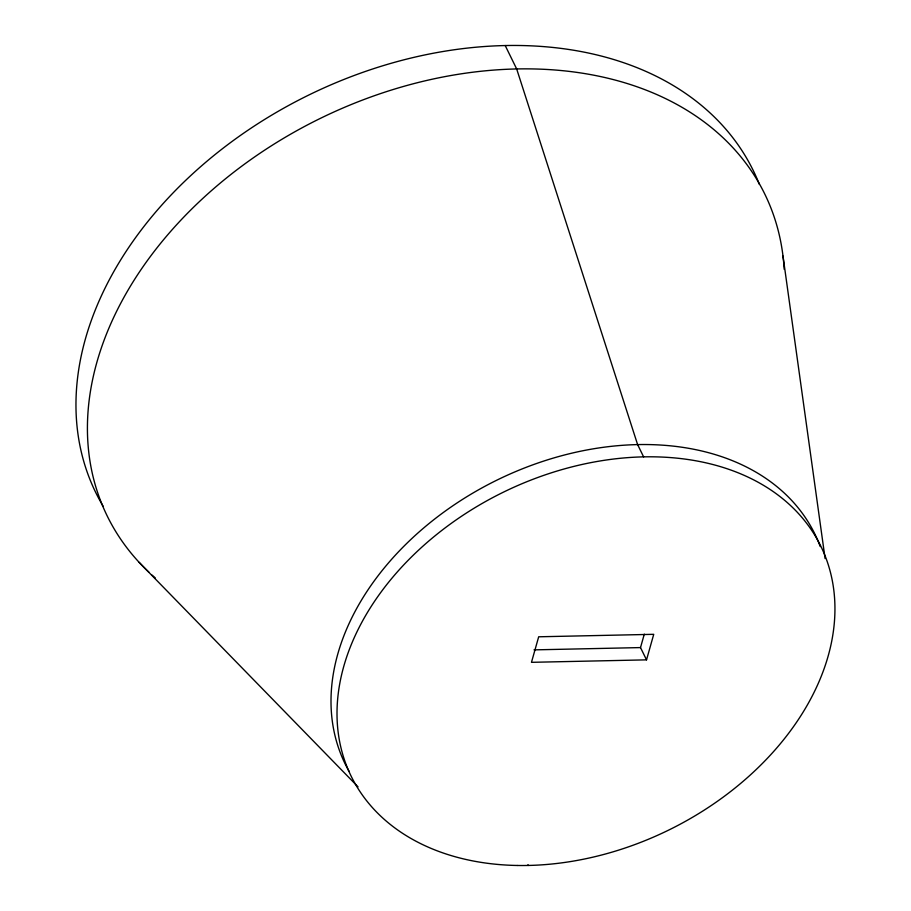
<?xml version="1.0" encoding="UTF-8"?>
<svg xmlns="http://www.w3.org/2000/svg" width="911" height="911" viewBox="0 0 911 911"><rect width="100%" height="100%" fill="white"/><g stroke="black" fill="none" stroke-linecap="round" stroke-linejoin="round"><path stroke-width="1.37" d="M646.525 659.86L653.734 634.318L538.686 636.789L531.477 662.32L646.525 659.86L640.513 647.584L644.305 634.147M533.994 649.873L640.513 647.584M139.144 562.349L358.034 786.853M505.206 45.55L516.674 68.951L637.609 444.591L643.621 456.866M527.959 864.687L528.334 865.45M782.993 256.059L825.093 558.545M348.959 771.127A261.48 188.087 -26.1 0 1 500.765 478.264A261.48 188.087 -26.1 0 1 820.219 546.566M103.045 506.049A366.063 263.325 -26.1 0 1 308.624 95.108A366.063 263.325 -26.1 0 1 759.387 184.432M148.983 572.267A366.063 263.325 -26.1 0 1 324.92 116.175A366.063 263.325 -26.1 0 1 784.177 269.28M155.269 577.938A366.063 263.325 -26.1 0 1 152.091 575.126M517.163 865.473A261.48 188.087 -26.1 0 0 827.598 562.713A261.48 188.087 -26.1 0 0 413.173 555.289A261.48 188.087 -26.1 0 0 517.163 865.473"/></g></svg>
